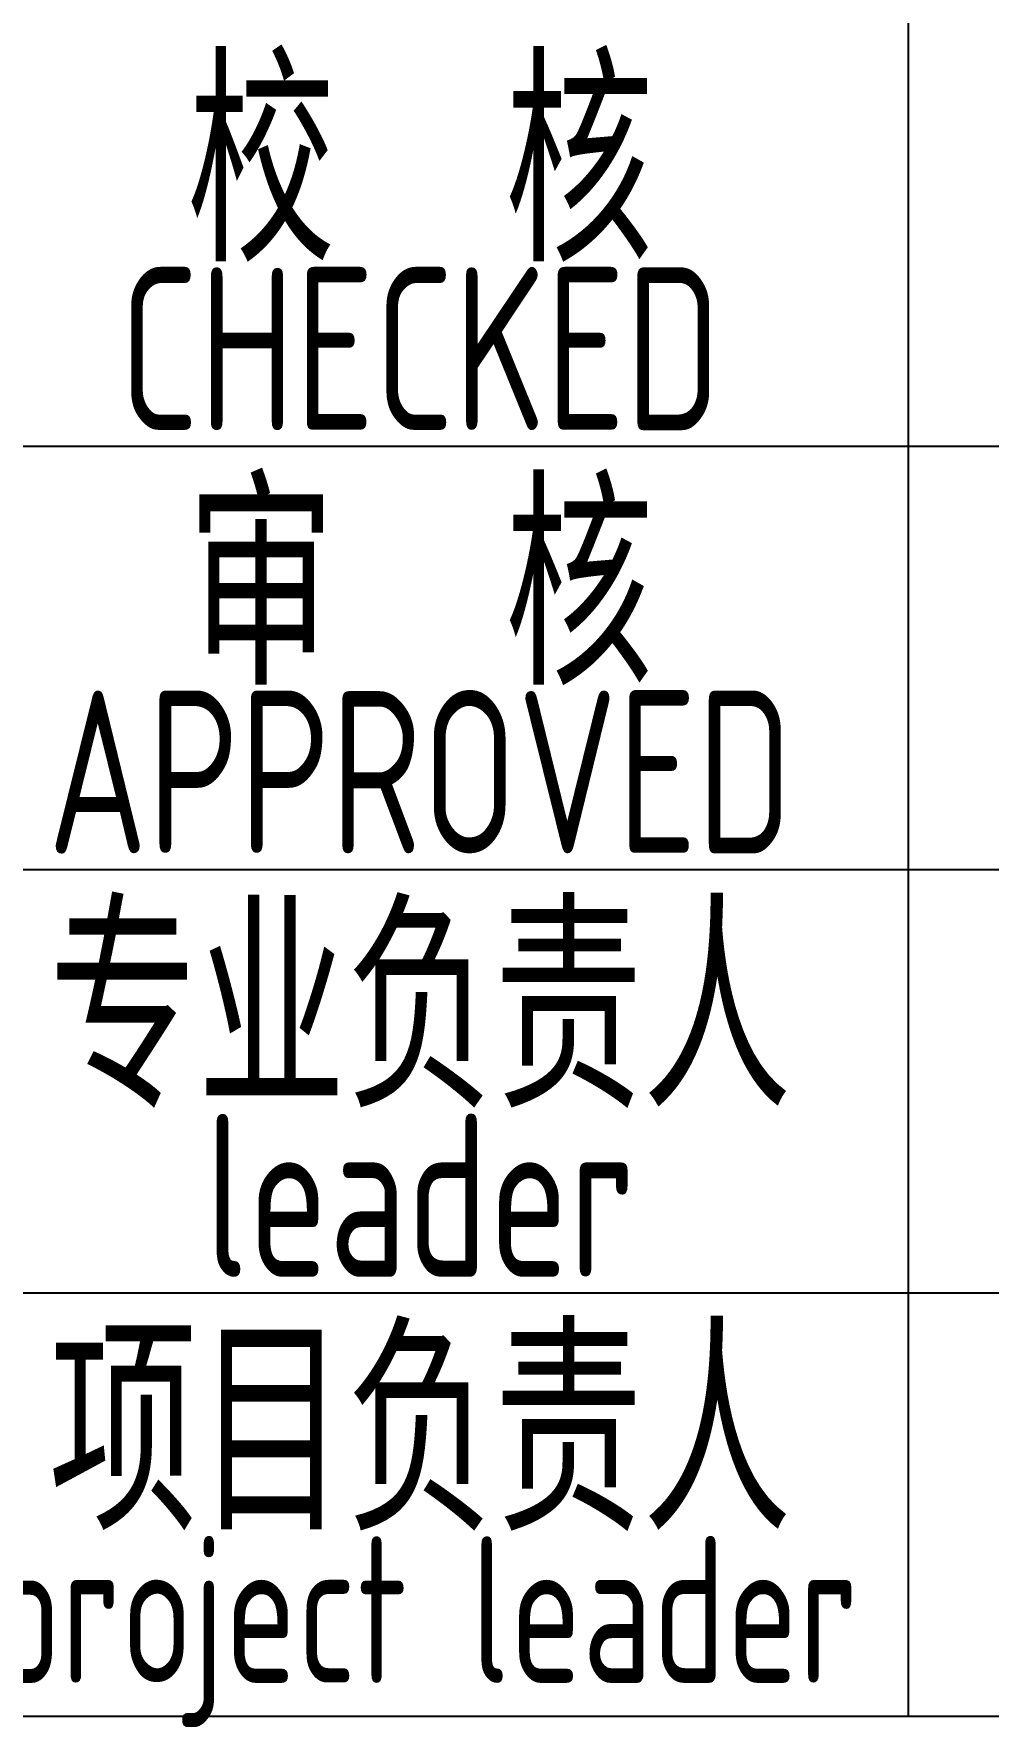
# Model space of a CAD drawing. Extents: x 6250600 to 6678662, y -692028 to -290561.
# Drawn here: x 6513822 to 6515287, y -370396 to -367796 of the extents above; entities that cross this region are included whole.
import ezdxf
from ezdxf.enums import TextEntityAlignment as Align

# ---------------------------------------------------------------- set-up
doc = ezdxf.new("R2010")
doc.units = 0
doc.header["$LTSCALE"] = 1000
doc.header["$MEASUREMENT"] = 0
doc.layers.get('0').update_dxf_attribs({"linetype": 'CONTINUOUS'})
doc.styles.add('AHD', font='sceie.shx', dxfattribs={"width": 0.7, "bigfont": 'sceic.shx'})

msp = doc.modelspace()

# ---------------------------------------------------------------- linework, layer by layer
for p, q in [((6515165, -370378.7), (6515165, -367128.7)), ((6513665, -368428.7), (6519165, -368428.7)), ((6513665, -369078.7), (6519165, -369078.7)), ((6513665, -369728.7), (6531665, -369728.7)), ((6513665, -370378.7), (6531665, -370378.7))]:
    msp.add_line(p, q)

# ---------------------------------------------------------------- texts
at = {"style": 'AHD', "width": 0.8}
for s, height, p in [('校  核', 300, (6514415, -367978.7)), ('校  核', 300, (6514415, -367978.7)), ('CHECKED', 250, (6514415, -368278.7)), ('CHECKED', 250, (6514415, -368278.7)), ('审  核', 300, (6514415, -368628.7)), ('审  核', 300, (6514415, -368628.7)), ('APPROVED', 250, (6514415, -368928.7)), ('APPROVED', 250, (6514415, -368928.7)), ('专业负责人', 300, (6514415, -369278.7)), ('leader', 250, (6514415, -369578.7)), ('项目负责人', 300, (6514415, -369928.7)), ('project leader', 225, (6514419, -370248.7))]:
    msp.add_text(s, height=height, dxfattribs=at).set_placement(p, align=Align.MIDDLE)

doc.saveas('drawing.dxf')
